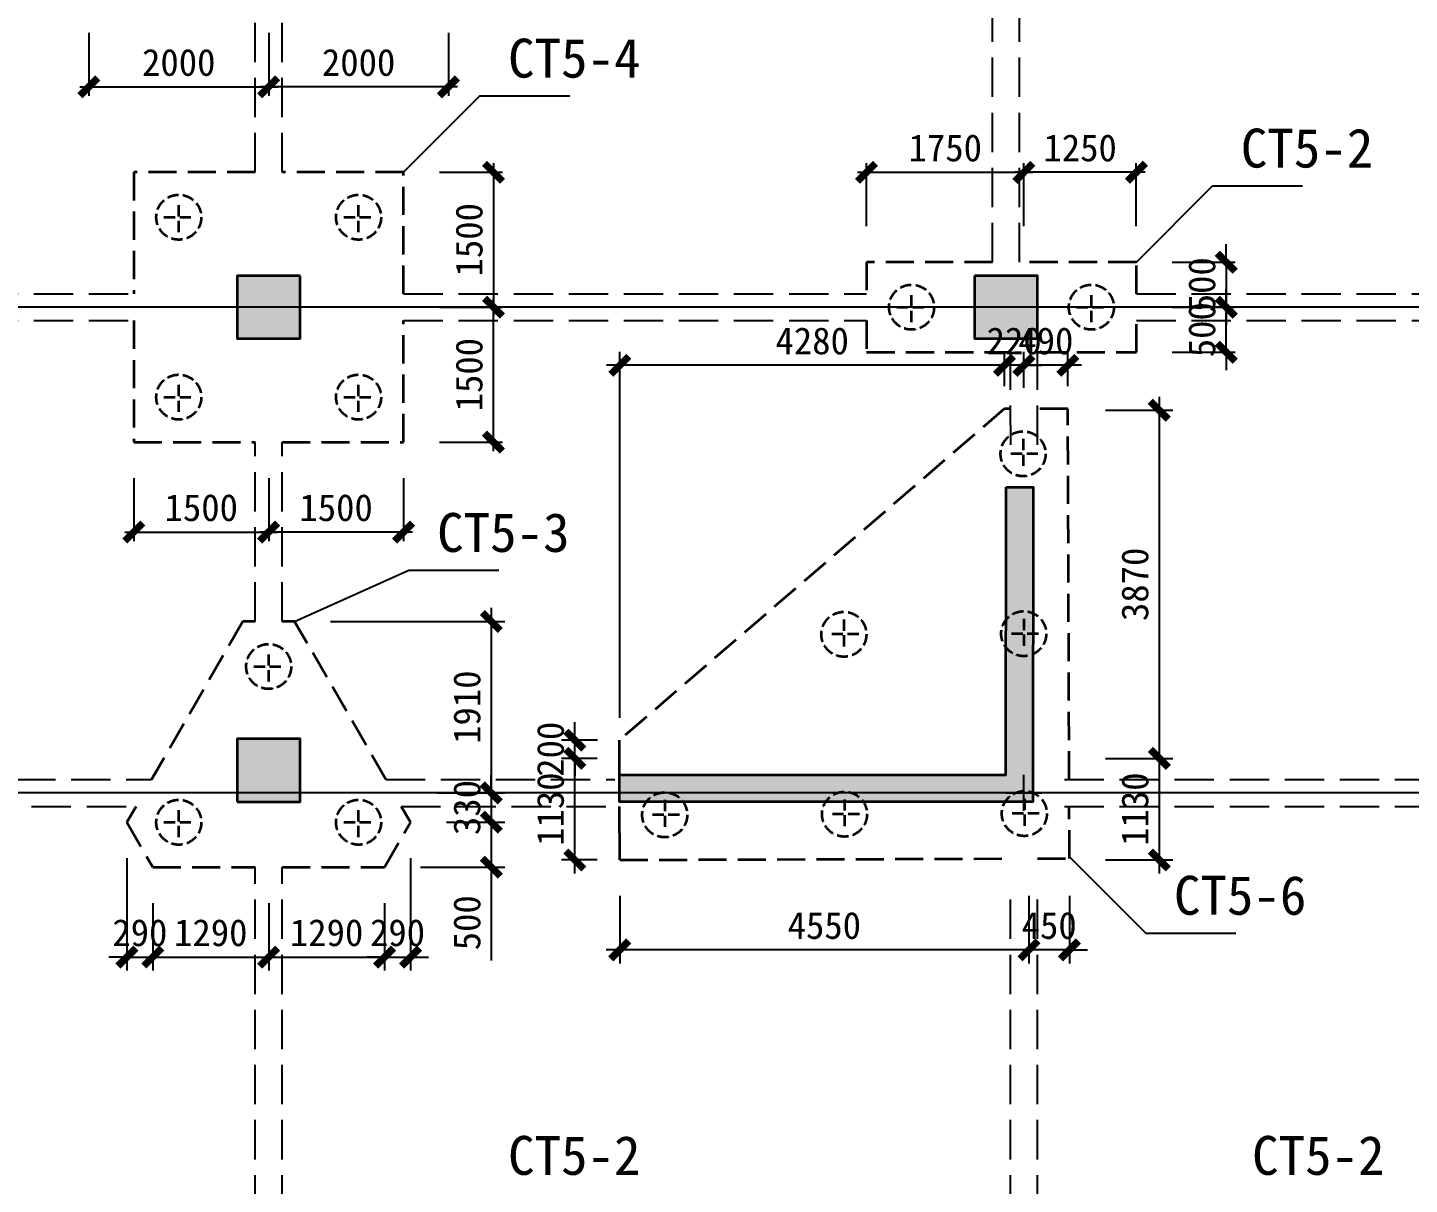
# Model space of a CAD drawing. Header units: millimetres. Extents: x -8252 to 341964, y -299084 to 206355.
# Drawn here: x 196752 to 212120, y 8563 to 21424 of the extents above; entities that cross this region are included whole.
import ezdxf

# ---------------------------------------------------------------- set-up
doc = ezdxf.new("R2010")
doc.units = ezdxf.units.MM
doc.header["$LTSCALE"] = 500
doc.header["$PDMODE"] = 2
doc.header["$PDSIZE"] = 200
doc.linetypes.add('DASH', pattern=[0.35, 0.25, -0.1])
doc.linetypes.add('DASHDOT', pattern=[25.4, 12.7, -6.35, 0, -6.35])
for name, color, linetype in [('dim____', 70, 'Continuous'), ('DOTE', 20, 'DASHDOT'), ('txt', 7, 'Continuous')]:
    doc.layers.add(name, color=color, linetype=linetype)
for name, color, linetype, lineweight in [('kz', 50, 'Continuous', 25), ('s117', 4, 'Continuous', 25), ('s121', 2, 'Continuous', 35), ('shear_wall', 100, 'Continuous', 25), ('zkz', 200, 'Continuous', 35)]:
    doc.layers.add(name, color=color, linetype=linetype, lineweight=lineweight)
doc.styles.add('宋体', font='')
doc.styles.get('宋体').set_extended_font_data('宋体')
doc.dimstyles.new('ISO-25', dxfattribs={"dimtxt": 2.5, "dimasz": 2.5, "dimexe": 1.25, "dimexo": 0.625, "dimtad": 1, "dimtxsty": 'Standard', "dimcen": 2.5, "dimadec": 0, "dimazin": 0, "dimtfac": 1, "dimtmove": 0, "dimatfit": 3, "dimfxl": 1, "dimarcsym": 0})

# ---------------------------------------------------------------- blocks, each defined once
blk = doc.blocks.new('_ArchTick')
at = {"color": 0, "linetype": 'ByBlock', "const_width": 0.4}
blk.add_lwpolyline([(-0.5, -0.5), (0.5, 0.5)], dxfattribs=at)
blk = doc.blocks.new('*D180')
at = {"layer": 'Defpoints', "color": 0, "transparency": 16777216}
for p in [(197933, 16816), (199433, 16816), (199433, 15816)]:
    blk.add_point(p, dxfattribs=at)
at = {"layer": 'dim____', "color": 0, "lineweight": -2, "transparency": 16777216}
for p, q in [((197933, 16416), (197933, 15716)), ((199433, 16416), (199433, 15716)), ((197833, 15816), (199533, 15816))]:
    blk.add_line(p, q, dxfattribs=at)
at = {"layer": 'dim____', "color": 0, "lineweight": -2, "transparency": 16777216, "xscale": 200, "yscale": 200, "zscale": 200, "rotation": 180}
blk.add_blockref('_ArchTick', (197933, 15816), dxfattribs=at)
at = {"layer": 'dim____', "color": 0, "lineweight": -2, "transparency": 16777216, "xscale": 200, "yscale": 200, "zscale": 200}
blk.add_blockref('_ArchTick', (199433, 15816), dxfattribs=at)
at = {"layer": 'dim____', "color": 7, "transparency": 16777216, "insert": (198683, 16086), "char_height": 300, "attachment_point": 5, "style": '宋体'}
blk.add_mtext('1500', dxfattribs=at)
blk = doc.blocks.new('*D181')
at = {"layer": 'Defpoints', "color": 0, "transparency": 16777216}
for p in [(199433, 16816), (200933, 16816), (199433, 15816)]:
    blk.add_point(p, dxfattribs=at)
at = {"layer": 'dim____', "color": 0, "lineweight": -2, "transparency": 16777216}
for p, q in [((199433, 16416), (199433, 15716)), ((200933, 16416), (200933, 15716)), ((201033, 15816), (199333, 15816))]:
    blk.add_line(p, q, dxfattribs=at)
at = {"layer": 'dim____', "color": 0, "lineweight": -2, "transparency": 16777216, "xscale": 200, "yscale": 200, "zscale": 200, "rotation": 180}
blk.add_blockref('_ArchTick', (199433, 15816), dxfattribs=at)
at = {"layer": 'dim____', "color": 0, "lineweight": -2, "transparency": 16777216, "xscale": 200, "yscale": 200, "zscale": 200}
blk.add_blockref('_ArchTick', (200933, 15816), dxfattribs=at)
at = {"layer": 'dim____', "color": 7, "transparency": 16777216, "insert": (200183, 16086), "char_height": 300, "attachment_point": 5, "style": '宋体'}
blk.add_mtext('1500', dxfattribs=at)
blk = doc.blocks.new('*D182')
at = {"layer": 'Defpoints', "color": 0, "transparency": 16777216}
for p in [(200933, 18316), (201933, 18316), (200933, 16816)]:
    blk.add_point(p, dxfattribs=at)
at = {"layer": 'dim____', "color": 0, "lineweight": -2, "transparency": 16777216}
for p, q in [((201333, 18316), (202033, 18316)), ((201933, 16716), (201933, 18416)), ((201333, 16816), (202033, 16816))]:
    blk.add_line(p, q, dxfattribs=at)
at = {"layer": 'dim____', "color": 0, "lineweight": -2, "transparency": 16777216, "xscale": 200, "yscale": 200, "zscale": 200}
for p, rotation in [((201933, 18316), 90), ((201933, 16816), 270)]:
    blk.add_blockref('_ArchTick', p, dxfattribs=dict(at, rotation=rotation))
at = {"layer": 'dim____', "color": 7, "transparency": 16777216, "insert": (201663, 17566), "char_height": 300, "attachment_point": 5, "rotation": 90, "style": '宋体'}
blk.add_mtext('1500', dxfattribs=at)
blk = doc.blocks.new('*D183')
at = {"layer": 'Defpoints', "color": 0, "transparency": 16777216}
for p in [(200933, 19816), (200933, 18316), (201933, 18316)]:
    blk.add_point(p, dxfattribs=at)
at = {"layer": 'dim____', "color": 0, "lineweight": -2, "transparency": 16777216}
for p, q in [((201933, 19916), (201933, 18216)), ((201333, 19816), (202033, 19816)), ((201333, 18316), (202033, 18316))]:
    blk.add_line(p, q, dxfattribs=at)
at = {"layer": 'dim____', "color": 0, "lineweight": -2, "transparency": 16777216, "xscale": 200, "yscale": 200, "zscale": 200}
for p, rotation in [((201933, 19816), 90), ((201933, 18316), 270)]:
    blk.add_blockref('_ArchTick', p, dxfattribs=dict(at, rotation=rotation))
at = {"layer": 'dim____', "color": 7, "transparency": 16777216, "insert": (201663, 19066), "char_height": 300, "attachment_point": 5, "rotation": 90, "style": '宋体'}
blk.add_mtext('1500', dxfattribs=at)
blk = doc.blocks.new('*D204')
at = {"layer": 'Defpoints', "color": 0, "transparency": 16777216}
for p in [(209083, 18316), (210083, 18316), (209083, 17816)]:
    blk.add_point(p, dxfattribs=at)
at = {"layer": 'dim____', "color": 0, "lineweight": -2, "transparency": 16777216}
for p, q in [((210083, 18316), (210083, 18516)), ((209483, 18316), (210183, 18316)), ((210083, 17816), (210083, 18316)), ((209483, 17816), (210183, 17816)), ((210083, 17816), (210083, 17616))]:
    blk.add_line(p, q, dxfattribs=at)
at = {"layer": 'dim____', "color": 0, "lineweight": -2, "transparency": 16777216, "xscale": 200, "yscale": 200, "zscale": 200}
for p, rotation in [((210083, 18316), 270), ((210083, 17816), 90)]:
    blk.add_blockref('_ArchTick', p, dxfattribs=dict(at, rotation=rotation))
at = {"layer": 'dim____', "color": 7, "transparency": 16777216, "insert": (209813, 18066), "char_height": 300, "attachment_point": 5, "rotation": 90, "style": '宋体'}
blk.add_mtext('500', dxfattribs=at)
blk = doc.blocks.new('*D205')
at = {"layer": 'Defpoints', "color": 0, "transparency": 16777216}
for p in [(209083, 18816), (209083, 18316), (210083, 18316)]:
    blk.add_point(p, dxfattribs=at)
at = {"layer": 'dim____', "color": 0, "lineweight": -2, "transparency": 16777216}
for p, q in [((210083, 18816), (210083, 19016)), ((209483, 18816), (210183, 18816)), ((210083, 18816), (210083, 18316)), ((209483, 18316), (210183, 18316)), ((210083, 18316), (210083, 18116))]:
    blk.add_line(p, q, dxfattribs=at)
at = {"layer": 'dim____', "color": 0, "lineweight": -2, "transparency": 16777216, "xscale": 200, "yscale": 200, "zscale": 200}
for p, rotation in [((210083, 18816), 270), ((210083, 18316), 90)]:
    blk.add_blockref('_ArchTick', p, dxfattribs=dict(at, rotation=rotation))
at = {"layer": 'dim____', "color": 7, "transparency": 16777216, "insert": (209813, 18566), "char_height": 300, "attachment_point": 5, "rotation": 90, "style": '宋体'}
blk.add_mtext('500', dxfattribs=at)
blk = doc.blocks.new('*D206')
at = {"layer": 'Defpoints', "color": 0, "transparency": 16777216}
for p in [(207833, 19816), (207833, 18816), (209083, 18816)]:
    blk.add_point(p, dxfattribs=at)
at = {"layer": 'dim____', "color": 0, "lineweight": -2, "transparency": 16777216}
for p, q in [((207833, 19216), (207833, 19916)), ((209083, 19216), (209083, 19916)), ((209183, 19816), (207733, 19816))]:
    blk.add_line(p, q, dxfattribs=at)
at = {"layer": 'dim____', "color": 0, "lineweight": -2, "transparency": 16777216, "xscale": 200, "yscale": 200, "zscale": 200, "rotation": 180}
blk.add_blockref('_ArchTick', (207833, 19816), dxfattribs=at)
at = {"layer": 'dim____', "color": 0, "lineweight": -2, "transparency": 16777216, "xscale": 200, "yscale": 200, "zscale": 200}
blk.add_blockref('_ArchTick', (209083, 19816), dxfattribs=at)
at = {"layer": 'dim____', "color": 7, "transparency": 16777216, "insert": (208458, 20086), "char_height": 300, "attachment_point": 5, "style": '宋体'}
blk.add_mtext('1250', dxfattribs=at)
blk = doc.blocks.new('*D207')
at = {"layer": 'Defpoints', "color": 0, "transparency": 16777216}
for p in [(207833, 19816), (206083, 18816), (207833, 18816)]:
    blk.add_point(p, dxfattribs=at)
at = {"layer": 'dim____', "color": 0, "lineweight": -2, "transparency": 16777216}
for p, q in [((206083, 19216), (206083, 19916)), ((207833, 19216), (207833, 19916)), ((205983, 19816), (207933, 19816))]:
    blk.add_line(p, q, dxfattribs=at)
at = {"layer": 'dim____', "color": 0, "lineweight": -2, "transparency": 16777216, "xscale": 200, "yscale": 200, "zscale": 200, "rotation": 180}
blk.add_blockref('_ArchTick', (206083, 19816), dxfattribs=at)
at = {"layer": 'dim____', "color": 0, "lineweight": -2, "transparency": 16777216, "xscale": 200, "yscale": 200, "zscale": 200}
blk.add_blockref('_ArchTick', (207833, 19816), dxfattribs=at)
at = {"layer": 'dim____', "color": 7, "transparency": 16777216, "insert": (206958, 20086), "char_height": 300, "attachment_point": 5, "style": '宋体'}
blk.add_mtext('1750', dxfattribs=at)
blk = doc.blocks.new('*D372')
at = {"layer": 'Defpoints', "color": 0, "transparency": 16777216}
for p in [(197433, 21766), (199433, 21766), (199433, 20766)]:
    blk.add_point(p, dxfattribs=at)
at = {"layer": 'dim____', "color": 0, "lineweight": -2, "transparency": 16777216}
for p, q in [((197433, 21366), (197433, 20666)), ((199433, 21366), (199433, 20666)), ((197333, 20766), (199533, 20766))]:
    blk.add_line(p, q, dxfattribs=at)
at = {"layer": 'dim____', "color": 0, "lineweight": -2, "transparency": 16777216, "xscale": 200, "yscale": 200, "zscale": 200, "rotation": 180}
blk.add_blockref('_ArchTick', (197433, 20766), dxfattribs=at)
at = {"layer": 'dim____', "color": 0, "lineweight": -2, "transparency": 16777216, "xscale": 200, "yscale": 200, "zscale": 200}
blk.add_blockref('_ArchTick', (199433, 20766), dxfattribs=at)
at = {"layer": 'dim____', "color": 7, "transparency": 16777216, "insert": (198433, 21036), "char_height": 300, "attachment_point": 5, "style": '宋体'}
blk.add_mtext('2000', dxfattribs=at)
blk = doc.blocks.new('*D373')
at = {"layer": 'Defpoints', "color": 0, "transparency": 16777216}
for p in [(199433, 21766), (201433, 21766), (199433, 20766)]:
    blk.add_point(p, dxfattribs=at)
at = {"layer": 'dim____', "color": 0, "lineweight": -2, "transparency": 16777216}
for p, q in [((199433, 21366), (199433, 20666)), ((201433, 21366), (201433, 20666)), ((201533, 20766), (199333, 20766))]:
    blk.add_line(p, q, dxfattribs=at)
at = {"layer": 'dim____', "color": 0, "lineweight": -2, "transparency": 16777216, "xscale": 200, "yscale": 200, "zscale": 200, "rotation": 180}
blk.add_blockref('_ArchTick', (199433, 20766), dxfattribs=at)
at = {"layer": 'dim____', "color": 0, "lineweight": -2, "transparency": 16777216, "xscale": 200, "yscale": 200, "zscale": 200}
blk.add_blockref('_ArchTick', (201433, 20766), dxfattribs=at)
at = {"layer": 'dim____', "color": 7, "transparency": 16777216, "insert": (200433, 21036), "char_height": 300, "attachment_point": 5, "style": '宋体'}
blk.add_mtext('2000', dxfattribs=at)
blk = doc.blocks.new('*D413')
at = {"layer": 'Defpoints', "color": 0, "transparency": 16777216}
for p in [(197856, 12590), (198144, 12090), (198144, 11090)]:
    blk.add_point(p, dxfattribs=at)
at = {"layer": 'dim____', "color": 0, "lineweight": -2, "transparency": 16777216}
for p, q in [((197856, 12190), (197856, 10940)), ((198144, 11690), (198144, 10940)), ((197856, 11090), (197656, 11090)), ((197856, 11090), (198144, 11090)), ((198144, 11090), (198344, 11090))]:
    blk.add_line(p, q, dxfattribs=at)
at = {"layer": 'dim____', "color": 0, "lineweight": -2, "transparency": 16777216, "xscale": 200, "yscale": 200, "zscale": 200}
blk.add_blockref('_ArchTick', (197856, 11090), dxfattribs=at)
at = {"layer": 'dim____', "color": 0, "lineweight": -2, "transparency": 16777216, "xscale": 200, "yscale": 200, "zscale": 200, "rotation": 180}
blk.add_blockref('_ArchTick', (198144, 11090), dxfattribs=at)
at = {"layer": 'dim____', "color": 7, "transparency": 16777216, "insert": (198000, 11360), "char_height": 300, "attachment_point": 5, "style": '宋体'}
blk.add_mtext('290', dxfattribs=at)
blk = doc.blocks.new('*D414')
at = {"layer": 'Defpoints', "color": 0, "transparency": 16777216}
for p in [(198144, 12090), (199433, 12090), (199433, 11090)]:
    blk.add_point(p, dxfattribs=at)
at = {"layer": 'dim____', "color": 0, "lineweight": -2, "transparency": 16777216}
for p, q in [((198144, 11690), (198144, 10940)), ((199433, 11690), (199433, 10940)), ((197994, 11090), (199583, 11090))]:
    blk.add_line(p, q, dxfattribs=at)
at = {"layer": 'dim____', "color": 0, "lineweight": -2, "transparency": 16777216, "xscale": 200, "yscale": 200, "zscale": 200, "rotation": 180}
blk.add_blockref('_ArchTick', (198144, 11090), dxfattribs=at)
at = {"layer": 'dim____', "color": 0, "lineweight": -2, "transparency": 16777216, "xscale": 200, "yscale": 200, "zscale": 200}
blk.add_blockref('_ArchTick', (199433, 11090), dxfattribs=at)
at = {"layer": 'dim____', "color": 7, "transparency": 16777216, "insert": (198789, 11360), "char_height": 300, "attachment_point": 5, "style": '宋体'}
blk.add_mtext('1290', dxfattribs=at)
blk = doc.blocks.new('*D415')
at = {"layer": 'Defpoints', "color": 0, "transparency": 16777216}
for p in [(199433, 12090), (200722, 12090), (200722, 11090)]:
    blk.add_point(p, dxfattribs=at)
at = {"layer": 'dim____', "color": 0, "lineweight": -2, "transparency": 16777216}
for p, q in [((199433, 11690), (199433, 10940)), ((200722, 11690), (200722, 10940)), ((199283, 11090), (200872, 11090))]:
    blk.add_line(p, q, dxfattribs=at)
at = {"layer": 'dim____', "color": 0, "lineweight": -2, "transparency": 16777216, "xscale": 200, "yscale": 200, "zscale": 200, "rotation": 180}
blk.add_blockref('_ArchTick', (199433, 11090), dxfattribs=at)
at = {"layer": 'dim____', "color": 0, "lineweight": -2, "transparency": 16777216, "xscale": 200, "yscale": 200, "zscale": 200}
blk.add_blockref('_ArchTick', (200722, 11090), dxfattribs=at)
at = {"layer": 'dim____', "color": 7, "transparency": 16777216, "insert": (200077, 11360), "char_height": 300, "attachment_point": 5, "style": '宋体'}
blk.add_mtext('1290', dxfattribs=at)
blk = doc.blocks.new('*D416')
at = {"layer": 'Defpoints', "color": 0, "transparency": 16777216}
for p in [(201010, 12590), (200722, 12090), (201010, 11090)]:
    blk.add_point(p, dxfattribs=at)
at = {"layer": 'dim____', "color": 0, "lineweight": -2, "transparency": 16777216}
for p, q in [((201010, 12190), (201010, 10940)), ((200722, 11690), (200722, 10940)), ((200722, 11090), (200522, 11090)), ((200722, 11090), (201010, 11090)), ((201010, 11090), (201210, 11090))]:
    blk.add_line(p, q, dxfattribs=at)
at = {"layer": 'dim____', "color": 0, "lineweight": -2, "transparency": 16777216, "xscale": 200, "yscale": 200, "zscale": 200}
blk.add_blockref('_ArchTick', (200722, 11090), dxfattribs=at)
at = {"layer": 'dim____', "color": 0, "lineweight": -2, "transparency": 16777216, "xscale": 200, "yscale": 200, "zscale": 200, "rotation": 180}
blk.add_blockref('_ArchTick', (201010, 11090), dxfattribs=at)
at = {"layer": 'dim____', "color": 7, "transparency": 16777216, "insert": (200866, 11360), "char_height": 300, "attachment_point": 5, "style": '宋体'}
blk.add_mtext('290', dxfattribs=at)
blk = doc.blocks.new('*D417')
at = {"layer": 'Defpoints', "color": 0, "transparency": 16777216}
for p in [(199722, 14822), (200909, 12915), (201909, 12915)]:
    blk.add_point(p, dxfattribs=at)
at = {"layer": 'dim____', "color": 0, "lineweight": -2, "transparency": 16777216}
for p, q in [((201909, 14972), (201909, 12765)), ((200122, 14822), (202059, 14822)), ((201309, 12915), (202059, 12915))]:
    blk.add_line(p, q, dxfattribs=at)
at = {"layer": 'dim____', "color": 0, "lineweight": -2, "transparency": 16777216, "xscale": 200, "yscale": 200, "zscale": 200}
for p, rotation in [((201909, 14822), 90), ((201909, 12915), 270)]:
    blk.add_blockref('_ArchTick', p, dxfattribs=dict(at, rotation=rotation))
at = {"layer": 'dim____', "color": 7, "transparency": 16777216, "insert": (201639, 13869), "char_height": 300, "attachment_point": 5, "rotation": 90, "style": '宋体'}
blk.add_mtext('1910', dxfattribs=at)
blk = doc.blocks.new('*D418')
at = {"layer": 'Defpoints', "color": 0, "transparency": 16777216}
for p in [(200909, 12915), (201010, 12590), (201909, 12590)]:
    blk.add_point(p, dxfattribs=at)
at = {"layer": 'dim____', "color": 0, "lineweight": -2, "transparency": 16777216}
for p, q in [((201909, 12915), (201909, 13115)), ((201309, 12915), (202059, 12915)), ((201909, 12915), (201909, 12590)), ((201410, 12590), (202059, 12590)), ((201909, 12590), (201909, 12390))]:
    blk.add_line(p, q, dxfattribs=at)
at = {"layer": 'dim____', "color": 0, "lineweight": -2, "transparency": 16777216, "xscale": 200, "yscale": 200, "zscale": 200}
for p, rotation in [((201909, 12915), 270), ((201909, 12590), 90)]:
    blk.add_blockref('_ArchTick', p, dxfattribs=dict(at, rotation=rotation))
at = {"layer": 'dim____', "color": 7, "transparency": 16777216, "insert": (201639, 12753), "char_height": 300, "attachment_point": 5, "rotation": 90, "style": '宋体'}
blk.add_mtext('330', dxfattribs=at)
blk = doc.blocks.new('*D419')
at = {"layer": 'Defpoints', "color": 0, "transparency": 16777216}
for p in [(201010, 12590), (200722, 12090), (201909, 12090)]:
    blk.add_point(p, dxfattribs=at)
at = {"layer": 'dim____', "color": 0, "lineweight": -2, "transparency": 16777216}
for p, q in [((201909, 12740), (201909, 12090)), ((201410, 12590), (202059, 12590)), ((201122, 12090), (202059, 12090)), ((201909, 12090), (201909, 11053))]:
    blk.add_line(p, q, dxfattribs=at)
at = {"layer": 'dim____', "color": 0, "lineweight": -2, "transparency": 16777216, "xscale": 200, "yscale": 200, "zscale": 200}
for p, rotation in [((201909, 12590), 90), ((201909, 12090), 270)]:
    blk.add_blockref('_ArchTick', p, dxfattribs=dict(at, rotation=rotation))
at = {"layer": 'dim____', "color": 7, "transparency": 16777216, "insert": (201639, 11472), "char_height": 300, "attachment_point": 5, "rotation": 90, "style": '宋体'}
blk.add_mtext('500', dxfattribs=at)
blk = doc.blocks.new('*D667')
at = {"layer": 'Defpoints', "color": 0, "transparency": 16777216}
for p in [(207889, 12170), (208339, 12170), (207889, 11170)]:
    blk.add_point(p, dxfattribs=at)
at = {"layer": 'dim____', "color": 0, "lineweight": -2, "transparency": 16777216}
for p, q in [((207889, 11770), (207889, 11020)), ((208339, 11770), (208339, 11020)), ((207889, 11170), (207689, 11170)), ((208339, 11170), (207889, 11170)), ((208339, 11170), (208539, 11170))]:
    blk.add_line(p, q, dxfattribs=at)
at = {"layer": 'dim____', "color": 0, "lineweight": -2, "transparency": 16777216, "xscale": 200, "yscale": 200, "zscale": 200}
blk.add_blockref('_ArchTick', (207889, 11170), dxfattribs=at)
at = {"layer": 'dim____', "color": 0, "lineweight": -2, "transparency": 16777216, "xscale": 200, "yscale": 200, "zscale": 200, "rotation": 180}
blk.add_blockref('_ArchTick', (208339, 11170), dxfattribs=at)
at = {"layer": 'dim____', "color": 7, "transparency": 16777216, "insert": (208114, 11440), "char_height": 300, "attachment_point": 5, "style": '宋体'}
blk.add_mtext('450', dxfattribs=at)
blk = doc.blocks.new('*D668')
at = {"layer": 'Defpoints', "color": 0, "transparency": 16777216}
for p in [(203338, 12170), (207889, 12170), (203338, 11170)]:
    blk.add_point(p, dxfattribs=at)
at = {"layer": 'dim____', "color": 0, "lineweight": -2, "transparency": 16777216}
for p, q in [((203338, 11770), (203338, 11020)), ((207889, 11770), (207889, 11020)), ((208039, 11170), (203188, 11170))]:
    blk.add_line(p, q, dxfattribs=at)
at = {"layer": 'dim____', "color": 0, "lineweight": -2, "transparency": 16777216, "xscale": 200, "yscale": 200, "zscale": 200, "rotation": 180}
blk.add_blockref('_ArchTick', (203338, 11170), dxfattribs=at)
at = {"layer": 'dim____', "color": 0, "lineweight": -2, "transparency": 16777216, "xscale": 200, "yscale": 200, "zscale": 200}
blk.add_blockref('_ArchTick', (207889, 11170), dxfattribs=at)
at = {"layer": 'dim____', "color": 7, "transparency": 16777216, "insert": (205613, 11440), "char_height": 300, "attachment_point": 5, "style": '宋体'}
blk.add_mtext('4550', dxfattribs=at)
blk = doc.blocks.new('*D669')
at = {"layer": 'Defpoints', "color": 0, "transparency": 16777216}
for p in [(208339, 13300), (209339, 13300), (208339, 12170)]:
    blk.add_point(p, dxfattribs=at)
at = {"layer": 'dim____', "color": 0, "lineweight": -2, "transparency": 16777216}
for p, q in [((209339, 12020), (209339, 13450)), ((208739, 13300), (209489, 13300)), ((208739, 12170), (209489, 12170))]:
    blk.add_line(p, q, dxfattribs=at)
at = {"layer": 'dim____', "color": 0, "lineweight": -2, "transparency": 16777216, "xscale": 200, "yscale": 200, "zscale": 200}
for p, rotation in [((209339, 13300), 90), ((209339, 12170), 270)]:
    blk.add_blockref('_ArchTick', p, dxfattribs=dict(at, rotation=rotation))
at = {"layer": 'dim____', "color": 7, "transparency": 16777216, "insert": (209069, 12735), "char_height": 300, "attachment_point": 5, "rotation": 90, "style": '宋体'}
blk.add_mtext('1130', dxfattribs=at)
blk = doc.blocks.new('*D670')
at = {"layer": 'Defpoints', "color": 0, "transparency": 16777216}
for p in [(208339, 17170), (209339, 17170), (208339, 13300)]:
    blk.add_point(p, dxfattribs=at)
at = {"layer": 'dim____', "color": 0, "lineweight": -2, "transparency": 16777216}
for p, q in [((209339, 13150), (209339, 17320)), ((208739, 17170), (209489, 17170)), ((208739, 13300), (209489, 13300))]:
    blk.add_line(p, q, dxfattribs=at)
at = {"layer": 'dim____', "color": 0, "lineweight": -2, "transparency": 16777216, "xscale": 200, "yscale": 200, "zscale": 200}
for p, rotation in [((209339, 17170), 90), ((209339, 13300), 270)]:
    blk.add_blockref('_ArchTick', p, dxfattribs=dict(at, rotation=rotation))
at = {"layer": 'dim____', "color": 7, "transparency": 16777216, "insert": (209069, 15235), "char_height": 300, "attachment_point": 5, "rotation": 90, "style": '宋体'}
blk.add_mtext('3870', dxfattribs=at)
blk = doc.blocks.new('*D671')
at = {"layer": 'Defpoints', "color": 0, "transparency": 16777216}
for p in [(207833, 17670), (207833, 17170), (208322, 17188)]:
    blk.add_point(p, dxfattribs=at)
at = {"layer": 'dim____', "color": 0, "lineweight": -2, "transparency": 16777216}
for p, q in [((207833, 17420), (207833, 17820)), ((208322, 17438), (208322, 17820)), ((208472, 17670), (207683, 17670))]:
    blk.add_line(p, q, dxfattribs=at)
at = {"layer": 'dim____', "color": 0, "lineweight": -2, "transparency": 16777216, "xscale": 200, "yscale": 200, "zscale": 200, "rotation": 180}
blk.add_blockref('_ArchTick', (207833, 17670), dxfattribs=at)
at = {"layer": 'dim____', "color": 0, "lineweight": -2, "transparency": 16777216, "xscale": 200, "yscale": 200, "zscale": 200}
blk.add_blockref('_ArchTick', (208322, 17670), dxfattribs=at)
at = {"layer": 'dim____', "color": 7, "transparency": 16777216, "insert": (208077, 17940), "char_height": 300, "attachment_point": 5, "style": '宋体'}
blk.add_mtext('490', dxfattribs=at)
blk = doc.blocks.new('*D672')
at = {"layer": 'Defpoints', "color": 0, "transparency": 16777216}
for p in [(207617, 17670), (207617, 17188), (207833, 17170)]:
    blk.add_point(p, dxfattribs=at)
at = {"layer": 'dim____', "color": 0, "lineweight": -2, "transparency": 16777216}
for p, q in [((207617, 17438), (207617, 17820)), ((207833, 17420), (207833, 17820)), ((207617, 17670), (207417, 17670)), ((207833, 17670), (207617, 17670)), ((207833, 17670), (208033, 17670))]:
    blk.add_line(p, q, dxfattribs=at)
at = {"layer": 'dim____', "color": 0, "lineweight": -2, "transparency": 16777216, "xscale": 200, "yscale": 200, "zscale": 200}
blk.add_blockref('_ArchTick', (207617, 17670), dxfattribs=at)
at = {"layer": 'dim____', "color": 0, "lineweight": -2, "transparency": 16777216, "xscale": 200, "yscale": 200, "zscale": 200, "rotation": 180}
blk.add_blockref('_ArchTick', (207833, 17670), dxfattribs=at)
at = {"layer": 'dim____', "color": 7, "transparency": 16777216, "insert": (207725, 17940), "char_height": 300, "attachment_point": 5, "style": '宋体'}
blk.add_mtext('220', dxfattribs=at)
blk = doc.blocks.new('*D673')
at = {"layer": 'Defpoints', "color": 0, "transparency": 16777216}
for p in [(203339, 17670), (207617, 17188), (203339, 13502)]:
    blk.add_point(p, dxfattribs=at)
at = {"layer": 'dim____', "color": 0, "lineweight": -2, "transparency": 16777216}
for p, q in [((203339, 13752), (203339, 17820)), ((207617, 17438), (207617, 17820)), ((207767, 17670), (203189, 17670))]:
    blk.add_line(p, q, dxfattribs=at)
at = {"layer": 'dim____', "color": 0, "lineweight": -2, "transparency": 16777216, "xscale": 200, "yscale": 200, "zscale": 200, "rotation": 180}
blk.add_blockref('_ArchTick', (203339, 17670), dxfattribs=at)
at = {"layer": 'dim____', "color": 0, "lineweight": -2, "transparency": 16777216, "xscale": 200, "yscale": 200, "zscale": 200}
blk.add_blockref('_ArchTick', (207617, 17670), dxfattribs=at)
at = {"layer": 'dim____', "color": 7, "transparency": 16777216, "insert": (205478, 17940), "char_height": 300, "attachment_point": 5, "style": '宋体'}
blk.add_mtext('4280', dxfattribs=at)
blk = doc.blocks.new('*D674')
at = {"layer": 'Defpoints', "color": 0, "transparency": 16777216}
for p in [(202838, 13300), (203338, 13300), (203338, 12170)]:
    blk.add_point(p, dxfattribs=at)
at = {"layer": 'dim____', "color": 0, "lineweight": -2, "transparency": 16777216}
for p, q in [((202838, 12020), (202838, 13450)), ((203088, 13300), (202688, 13300)), ((203088, 12170), (202688, 12170))]:
    blk.add_line(p, q, dxfattribs=at)
at = {"layer": 'dim____', "color": 0, "lineweight": -2, "transparency": 16777216, "xscale": 200, "yscale": 200, "zscale": 200}
for p, rotation in [((202838, 13300), 90), ((202838, 12170), 270)]:
    blk.add_blockref('_ArchTick', p, dxfattribs=dict(at, rotation=rotation))
at = {"layer": 'dim____', "color": 7, "transparency": 16777216, "insert": (202568, 12735), "char_height": 300, "attachment_point": 5, "rotation": 90, "style": '宋体'}
blk.add_mtext('1130', dxfattribs=at)
blk = doc.blocks.new('*D675')
at = {"layer": 'Defpoints', "color": 0, "transparency": 16777216}
for p in [(202838, 13502), (203339, 13502), (203338, 13300)]:
    blk.add_point(p, dxfattribs=at)
at = {"layer": 'dim____', "color": 0, "lineweight": -2, "transparency": 16777216}
for p, q in [((202838, 13502), (202838, 13702)), ((203089, 13502), (202688, 13502)), ((202838, 13300), (202838, 13502)), ((203088, 13300), (202688, 13300)), ((202838, 13300), (202838, 13100))]:
    blk.add_line(p, q, dxfattribs=at)
at = {"layer": 'dim____', "color": 0, "lineweight": -2, "transparency": 16777216, "xscale": 200, "yscale": 200, "zscale": 200}
for p, rotation in [((202838, 13502), 270), ((202838, 13300), 90)]:
    blk.add_blockref('_ArchTick', p, dxfattribs=dict(at, rotation=rotation))
at = {"layer": 'dim____', "color": 7, "transparency": 16777216, "insert": (202568, 13401), "char_height": 300, "attachment_point": 5, "rotation": 90, "style": '宋体'}
blk.add_mtext('200', dxfattribs=at)

msp = doc.modelspace()

# ---------------------------------------------------------------- hatches: boundary and pattern name
at = {"layer": 'kz'}
h = msp.add_hatch(color=52, dxfattribs=at)
h.dxf.hatch_style = 1
h.paths.add_polyline_path([(199783.088, 18666.423), (199083.088, 18666.423), (199083.088, 17966.423), (199783.088, 17966.423)])
h = msp.add_hatch(color=52, dxfattribs=at)
h.dxf.hatch_style = 1
h.paths.add_polyline_path([(207283.088, 18666.423), (207283.088, 17966.423), (207983.088, 17966.423), (207983.088, 18666.423)])
h = msp.add_hatch(color=52, dxfattribs=at)
h.dxf.hatch_style = 1
h.paths.add_polyline_path([(199083.088, 12816.423), (199783.088, 12816.423), (199783.088, 13516.423), (199083.088, 13516.423)])
at = {"layer": 'shear_wall'}
h = msp.add_hatch(color=82, dxfattribs=at)
h.dxf.hatch_style = 1
h.paths.add_polyline_path([(207636.358, 16314.234), (207936.358, 16313.945), (207932.99, 12816.428), (203335.256, 12816.189), (203335.24, 13116.189), (207633.28, 13116.413)])

# ---------------------------------------------------------------- linework, layer by layer
at = {"layer": 'DOTE', "ltscale": 5}
for p, q in [((199433.088, 59216.423), (199433.088, -2133.577)), ((207833.088, 59216.423), (207833.088, -2133.577)), ((222433.088, 18316.423), (143483.088, 18316.423)), ((222433.088, 12916.423), (143483.088, 12916.423))]:
    msp.add_line(p, q, dxfattribs=at)
at = {"layer": 'kz', "lineweight": 35}
for points in [[(199783.088, 18666.423), (199083.088, 18666.423), (199083.088, 17966.423), (199783.088, 17966.423)], [(207283.088, 18666.423), (207283.088, 17966.423), (207983.088, 17966.423), (207983.088, 18666.423)], [(199083.088, 12816.423), (199783.088, 12816.423), (199783.088, 13516.423), (199083.088, 13516.423)]]:
    msp.add_lwpolyline(points, close=True, dxfattribs=at)
at = {"layer": 's117', "linetype": 'DASH', "ltscale": 3.5}
for p, q in [((207483.088, 18816.423), (207483.088, 22689.073)), ((207783.088, 18816.423), (207783.088, 22689.073)), ((199283.088, 19816.423), (199283.088, 21766.423)), ((199583.088, 19816.423), (199583.088, 21766.423)), ((192533.088, 18466.423), (197933.088, 18466.423)), ((200933.088, 18466.423), (206083.088, 18466.423)), ((209083.088, 18466.423), (213133.088, 18466.423)), ((192533.088, 18166.423), (197933.088, 18166.423)), ((200933.088, 18166.423), (206083.088, 18166.423)), ((209083.088, 18166.423), (213133.088, 18166.423)), ((207685.587, 16786.198), (207683.905, 17816.423)), ((207985.587, 16786.198), (207983.906, 17816.423)), ((199283.088, 14821.124), (199283.088, 16816.423)), ((199583.088, 14821.124), (199583.088, 16816.423)), ((192335.419, 13066.423), (198131.335, 13066.423)), ((200734.887, 13066.345), (203283.09, 13066.192)), ((208283.62, 13066.423), (213133.088, 13066.423)), ((192508.624, 12766.423), (197958.13, 12766.423)), ((200908.098, 12766.335), (203282.96, 12766.192)), ((208283.62, 12766.423), (213133.088, 12766.423)), ((199283.088, 7616.423), (199283.088, 12089.073)), ((199583.088, 7616.423), (199583.088, 12089.073)), ((207683.088, 7616.423), (207683.088, 11786.398)), ((207983.088, 7616.423), (207983.088, 11786.398))]:
    msp.add_line(p, q, dxfattribs=at)
at = {"layer": 's121', "linetype": 'DASH', "ltscale": 5}
for p, q in [((203333.294, 13066.123), (203334.089, 13502.445)), ((203338.207, 12170.45), (203333.292, 12766.123))]:
    msp.add_line(p, q, dxfattribs=at)
at = {"layer": 's121', "linetype": 'DASH', "ltscale": 2.5}
for points in [[(199283.088, 19816.423), (197933.088, 19816.423), (197933.088, 18466.423)], [(200933.088, 18466.423), (200933.088, 19816.423), (199583.088, 19816.423)], [(207483.088, 18816.423), (206083.088, 18816.423), (206083.088, 18466.423)], [(209083.088, 18466.423), (209083.088, 18816.423), (207783.088, 18816.423)], [(197933.088, 18166.423), (197933.088, 16816.423), (199283.088, 16816.423)], [(199583.088, 16816.423), (200933.088, 16816.423), (200933.088, 18166.423)], [(206083.088, 18166.423), (206083.088, 17816.423), (207683.905, 17816.423)], [(207983.906, 17816.423), (209083.088, 17816.423), (209083.088, 18166.423)], [(207680.246, 17185.592), (207614.529, 17185.36), (203334.089, 13502.445)], [(208336.164, 13066.423), (208321.631, 17187.854), (207980.25, 17186.65)], [(199283.088, 14821.124), (199144.412, 14821.124), (198131.335, 13066.423)], [(200734.887, 13066.345), (199721.764, 14821.124), (199583.088, 14821.124)], [(197958.13, 12766.423), (197855.737, 12589.073), (198144.412, 12089.073), (199283.088, 12089.073)], [(199583.088, 12089.073), (200721.764, 12089.074), (201010.44, 12589.074), (200908.098, 12766.335)], [(207983.088, 12186.829), (208339.262, 12188.085), (208337.222, 12766.423)], [(203338.207, 12170.45), (207683.088, 12185.771)]]:
    msp.add_lwpolyline(points, dxfattribs=at)
at = {"layer": 'shear_wall', "lineweight": 35}
msp.add_lwpolyline([(207636.358, 16314.234), (207936.358, 16313.945), (207932.99, 12816.428), (203335.256, 12816.189), (203335.24, 13116.189), (207633.28, 13116.413)], close=True, dxfattribs=at)
at = {"layer": 'shear_wall'}
msp.add_point((207833.088, 12916.423), dxfattribs=at)
at = {"layer": 'txt'}
for points in [[(200933.088, 19816.423), (201781.616, 20664.951), (202781.616, 20664.951)], [(209083.088, 18816.423), (209931.616, 19664.951), (210931.616, 19664.951)], [(199721.578, 14821.124), (200992.831, 15391.329), (201992.831, 15391.329)], [(208339.293, 12205.72), (209187.821, 11357.192), (210187.821, 11357.192)]]:
    msp.add_lwpolyline(points, dxfattribs=at)
at = {"layer": 'zkz', "linetype": 'DASH'}
for p, q in [((198433.088, 19151.423), (198433.088, 19481.423)), ((200433.088, 19151.423), (200433.088, 19481.423)), ((198268.088, 19316.423), (198598.088, 19316.423)), ((200268.088, 19316.423), (200598.088, 19316.423)), ((206583.088, 18151.423), (206583.088, 18481.423)), ((208583.088, 18151.423), (208583.088, 18481.423)), ((206418.088, 18316.423), (206748.088, 18316.423)), ((208418.088, 18316.423), (208748.088, 18316.423)), ((198433.088, 17151.423), (198433.088, 17481.423)), ((200433.088, 17151.423), (200433.088, 17481.423)), ((198268.088, 17316.423), (198598.088, 17316.423)), ((200268.088, 17316.423), (200598.088, 17316.423)), ((207823.397, 16851.094), (207823.397, 16521.094)), ((207988.397, 16686.094), (207658.397, 16686.094)), ((205830.462, 14844.054), (205830.462, 14514.054)), ((207830.45, 14851.106), (207830.45, 14521.106)), ((205995.462, 14679.054), (205665.462, 14679.054)), ((207995.45, 14686.106), (207665.45, 14686.106)), ((199433.088, 14156.124), (199433.088, 14486.124)), ((199268.088, 14321.124), (199598.088, 14321.124)), ((203837.527, 12837.014), (203837.527, 12507.014)), ((205837.515, 12844.066), (205837.515, 12514.066)), ((207837.502, 12851.119), (207837.502, 12521.119)), ((198433.088, 12424.073), (198433.088, 12754.073)), ((200433.088, 12424.074), (200433.088, 12754.074)), ((204002.527, 12672.014), (203672.527, 12672.014)), ((206002.515, 12679.066), (205672.515, 12679.066)), ((208002.502, 12686.119), (207672.502, 12686.119)), ((198268.088, 12589.073), (198598.088, 12589.073)), ((200268.088, 12589.074), (200598.088, 12589.074))]:
    msp.add_line(p, q, dxfattribs=at)
for centre in [(198433.088, 19316.423), (200433.088, 19316.423), (206583.088, 18316.423), (208583.088, 18316.423), (198433.088, 17316.423), (200433.088, 17316.423), (207823.397, 16686.094), (205830.462, 14679.054), (207830.45, 14686.106), (199433.088, 14321.124), (203837.527, 12672.014), (205837.515, 12679.066), (207837.502, 12686.119), (198433.088, 12589.073), (200433.088, 12589.074)]:
    msp.add_circle(centre, 250, dxfattribs=at)

# ---------------------------------------------------------------- texts
at = {"layer": 'txt', "char_height": 433, "width": 1000, "attachment_point": 5}
for s, insert in [('CT5-4', (202831.778, 21081.684)), ('CT5-2', (210981.778, 20081.684)), ('CT5-3', (202042.992, 15808.062)), ('CT5-6', (210237.982, 11773.925)), ('CT5-2', (202831.778, 8881.684)), ('CT5-2', (211106.778, 8881.684))]:
    msp.add_mtext(s, dxfattribs=dict(at, insert=insert))

# ---------------------------------------------------------------- dimensions: what is measured, and where the dimension line sits
at = {"layer": 'dim____'}
for p1, p2, distance, picture, middle in [((197433.088, 21766.423), (199433.088, 21766.423), -1000, '*D372', (198433.088, 21036.423)), ((201433.088, 21766.423), (199433.088, 21766.423), 1000, '*D373', (200433.088, 21036.423)), ((206083.088, 18816.423), (207833.088, 18816.423), 1000, '*D207', (206958.088, 20086.423)), ((209083.088, 18816.423), (207833.088, 18816.423), -1000, '*D206', (208458.088, 20086.423)), ((200933.088, 19816.423), (200933.088, 18316.423), 1000, '*D183', (201663.088, 19066.423)), ((209083.088, 18816.423), (209083.088, 18316.423), 1000, '*D205', (209813.088, 18566.423)), ((200933.088, 16816.423), (200933.088, 18316.423), -1000, '*D182', (201663.088, 17566.423)), ((209083.088, 17816.423), (209083.088, 18316.423), -1000, '*D204', (209813.088, 18066.423)), ((197933.088, 16816.423), (199433.088, 16816.423), -1000, '*D180', (198683.088, 16086.423)), ((200933.088, 16816.423), (199433.088, 16816.423), 1000, '*D181', (200183.088, 16086.423))]:
    dim = msp.add_aligned_dim(p1=p1, p2=p2, distance=distance, dimstyle='ISO-25', override={"dimtxt": 300, "dimasz": 200, "dimexe": 100, "dimexo": 400, "dimgap": 120, "dimrnd": 10, "dimtxsty": '宋体', "dimblk1": 'ArchTick', "dimblk2": 'ArchTick', "dimsah": 1, "dimdle": 100, "dimclrt": 7, "dimtix": 1}, dxfattribs=at)
    dim.commit()
    dim.dimension.update_dxf_attribs({"geometry": picture, "text_midpoint": middle})
for base, p1, p2, angle, override, picture, middle in [((203338.786, 17670.25), (207617.204, 17187.662), (203338.786, 13502.451), 180, {"dimtxt": 300, "dimasz": 200, "dimexe": 150, "dimexo": 250, "dimgap": 120, "dimtad": 1, "dimrnd": 10, "dimtxsty": '宋体', "dimblk1": 'ArchTick', "dimblk2": 'ArchTick', "dimsah": 1, "dimdle": 150, "dimclrt": 7, "dimtix": 1, "dimtmove": 0}, '*D673', (205477.995, 17940.25)), ((207617.204, 17670.25), (207833.088, 17170.25), (207617.204, 17187.662), 180, {"dimtxt": 300, "dimasz": 200, "dimexe": 150, "dimexo": 250, "dimgap": 120, "dimtad": 1, "dimrnd": 10, "dimtxsty": '宋体', "dimblk1": 'ArchTick', "dimblk2": 'ArchTick', "dimsah": 1, "dimdle": 150, "dimclrt": 7, "dimtix": 1, "dimtmove": 0}, '*D672', (207725.146, 17940.25)), ((209339.2927, 17170.2497), (208339.2927, 13300.4749), (208339.2927, 17170.2497), 90, {"dimtxt": 300, "dimasz": 200, "dimexe": 150, "dimexo": 400, "dimgap": 120, "dimtad": 1, "dimrnd": 10, "dimtxsty": '宋体', "dimblk1": 'ArchTick', "dimblk2": 'ArchTick', "dimsah": 1, "dimdle": 150, "dimclrt": 7, "dimtix": 1, "dimtmove": 0}, '*D670', (209069.2927, 15235.3623)), ((201909.012, 12915.423), (199721.576, 14822.124), (200909.012, 12915.423), 90, {"dimtxt": 300, "dimasz": 200, "dimexe": 150, "dimexo": 400, "dimgap": 120, "dimtad": 1, "dimrnd": 10, "dimtxsty": '宋体', "dimblk1": 'ArchTick', "dimblk2": 'ArchTick', "dimsah": 1, "dimdle": 150, "dimclrt": 7, "dimtix": 1, "dimtmove": 0}, '*D417', (201639.012, 13868.774)), ((202838.207, 13502.451), (203338.207, 13300.475), (203338.786, 13502.451), 90, {"dimtxt": 300, "dimasz": 200, "dimexe": 150, "dimexo": 250, "dimgap": 120, "dimtad": 1, "dimrnd": 10, "dimtxsty": '宋体', "dimblk1": 'ArchTick', "dimblk2": 'ArchTick', "dimsah": 1, "dimdle": 150, "dimclrt": 7, "dimtix": 1, "dimtmove": 0}, '*D675', (202568.207, 13401.463)), ((202838.2073, 13300.4749), (203338.2073, 12170.45), (203338.2073, 13300.4749), 90, {"dimtxt": 300, "dimasz": 200, "dimexe": 150, "dimexo": 250, "dimgap": 120, "dimtad": 1, "dimrnd": 10, "dimtxsty": '宋体', "dimblk1": 'ArchTick', "dimblk2": 'ArchTick', "dimsah": 1, "dimdle": 150, "dimclrt": 7, "dimtix": 1, "dimtmove": 0}, '*D674', (202568.2073, 12735.4624)), ((209339.2927, 13300.4749), (208339.2927, 12170.45), (208339.2927, 13300.4749), 90, {"dimtxt": 300, "dimasz": 200, "dimexe": 150, "dimexo": 400, "dimgap": 120, "dimtad": 1, "dimrnd": 10, "dimtxsty": '宋体', "dimblk1": 'ArchTick', "dimblk2": 'ArchTick', "dimsah": 1, "dimdle": 150, "dimclrt": 7, "dimtix": 1, "dimtmove": 0}, '*D669', (209069.2927, 12735.4624)), ((201909.012, 12590.074), (200909.012, 12915.423), (201010.25, 12590.074), 90, {"dimtxt": 300, "dimasz": 200, "dimexe": 150, "dimexo": 400, "dimgap": 120, "dimtad": 1, "dimrnd": 10, "dimtxsty": '宋体', "dimblk1": 'ArchTick', "dimblk2": 'ArchTick', "dimsah": 1, "dimdle": 150, "dimclrt": 7, "dimtix": 1, "dimtmove": 0}, '*D418', (201639.012, 12752.749)), ((203338.207, 11170.45), (207888.761, 12170.45), (203338.207, 12170.45), 180, {"dimtxt": 300, "dimasz": 200, "dimexe": 150, "dimexo": 400, "dimgap": 120, "dimtad": 1, "dimrnd": 10, "dimtxsty": '宋体', "dimblk1": 'ArchTick', "dimblk2": 'ArchTick', "dimsah": 1, "dimdle": 150, "dimclrt": 7, "dimtix": 1, "dimtmove": 0}, '*D668', (205613.484, 11440.45)), ((207888.761, 11170.45), (208339.293, 12170.45), (207888.761, 12170.45), 180, {"dimtxt": 300, "dimasz": 200, "dimexe": 150, "dimexo": 400, "dimgap": 120, "dimtad": 1, "dimrnd": 10, "dimtxsty": '宋体', "dimblk1": 'ArchTick', "dimblk2": 'ArchTick', "dimsah": 1, "dimdle": 150, "dimclrt": 7, "dimtix": 1, "dimtmove": 0}, '*D667', (208114.027, 11440.45))]:
    dim = msp.add_linear_dim(base=base, p1=p1, p2=p2, angle=angle, dimstyle='ISO-25', override=override, dxfattribs=at)
    dim.commit()
    dim.dimension.update_dxf_attribs({"geometry": picture, "text_midpoint": middle})
for base, p1, p2, angle, override, picture, middle in [((207833.088, 17670.25), (208321.631, 17187.854), (207833.088, 17170.25), 180, {"dimtxt": 300, "dimasz": 200, "dimexe": 150, "dimexo": 250, "dimgap": 120, "dimtad": 1, "dimrnd": 10, "dimtxsty": '宋体', "dimblk1": 'ArchTick', "dimblk2": 'ArchTick', "dimsah": 1, "dimdle": 150, "dimclrt": 7, "dimtix": 1, "dimtmove": 0}, '*D671', (208077.359, 17670.25)), ((201909.012, 12090.074), (201010.25, 12590.074), (200721.576, 12090.074), 90, {"dimtxt": 300, "dimasz": 200, "dimexe": 150, "dimexo": 400, "dimgap": 120, "dimrnd": 10, "dimtxsty": '宋体', "dimblk1": 'ArchTick', "dimblk2": 'ArchTick', "dimsah": 1, "dimdle": 150, "dimclrt": 7, "dimtix": 1}, '*D419', (201909.012, 11471.75))]:
    dim = msp.add_linear_dim(base=base, p1=p1, p2=p2, angle=angle, dimstyle='ISO-25', override=override, dxfattribs=at)
    dim.commit()
    dim.dimension.update_dxf_attribs({"geometry": picture, "text_midpoint": middle, "dimtype": 160})
for base, p1, p2, picture, middle in [((198144.225, 11090.073), (197855.551, 12590.073), (198144.225, 12090.073), '*D413', (197999.888, 11360.073)), ((201010.25, 11090.073), (200721.576, 12090.074), (201010.25, 12590.074), '*D416', (200865.913, 11360.073)), ((199433.086, 11090.073), (198144.225, 12090.073), (199433.086, 12090.073), '*D414', (198788.655, 11360.073)), ((200721.576, 11090.073), (199433.086, 12090.073), (200721.576, 12090.074), '*D415', (200077.331, 11360.073))]:
    dim = msp.add_linear_dim(base=base, p1=p1, p2=p2, dimstyle='ISO-25', override={"dimtxt": 300, "dimasz": 200, "dimexe": 150, "dimexo": 400, "dimgap": 120, "dimtad": 1, "dimrnd": 10, "dimtxsty": '宋体', "dimblk1": 'ArchTick', "dimblk2": 'ArchTick', "dimsah": 1, "dimdle": 150, "dimclrt": 7, "dimtix": 1, "dimtmove": 0}, dxfattribs=at)
    dim.commit()
    dim.dimension.update_dxf_attribs({"geometry": picture, "text_midpoint": middle})

doc.saveas('drawing.dxf')
